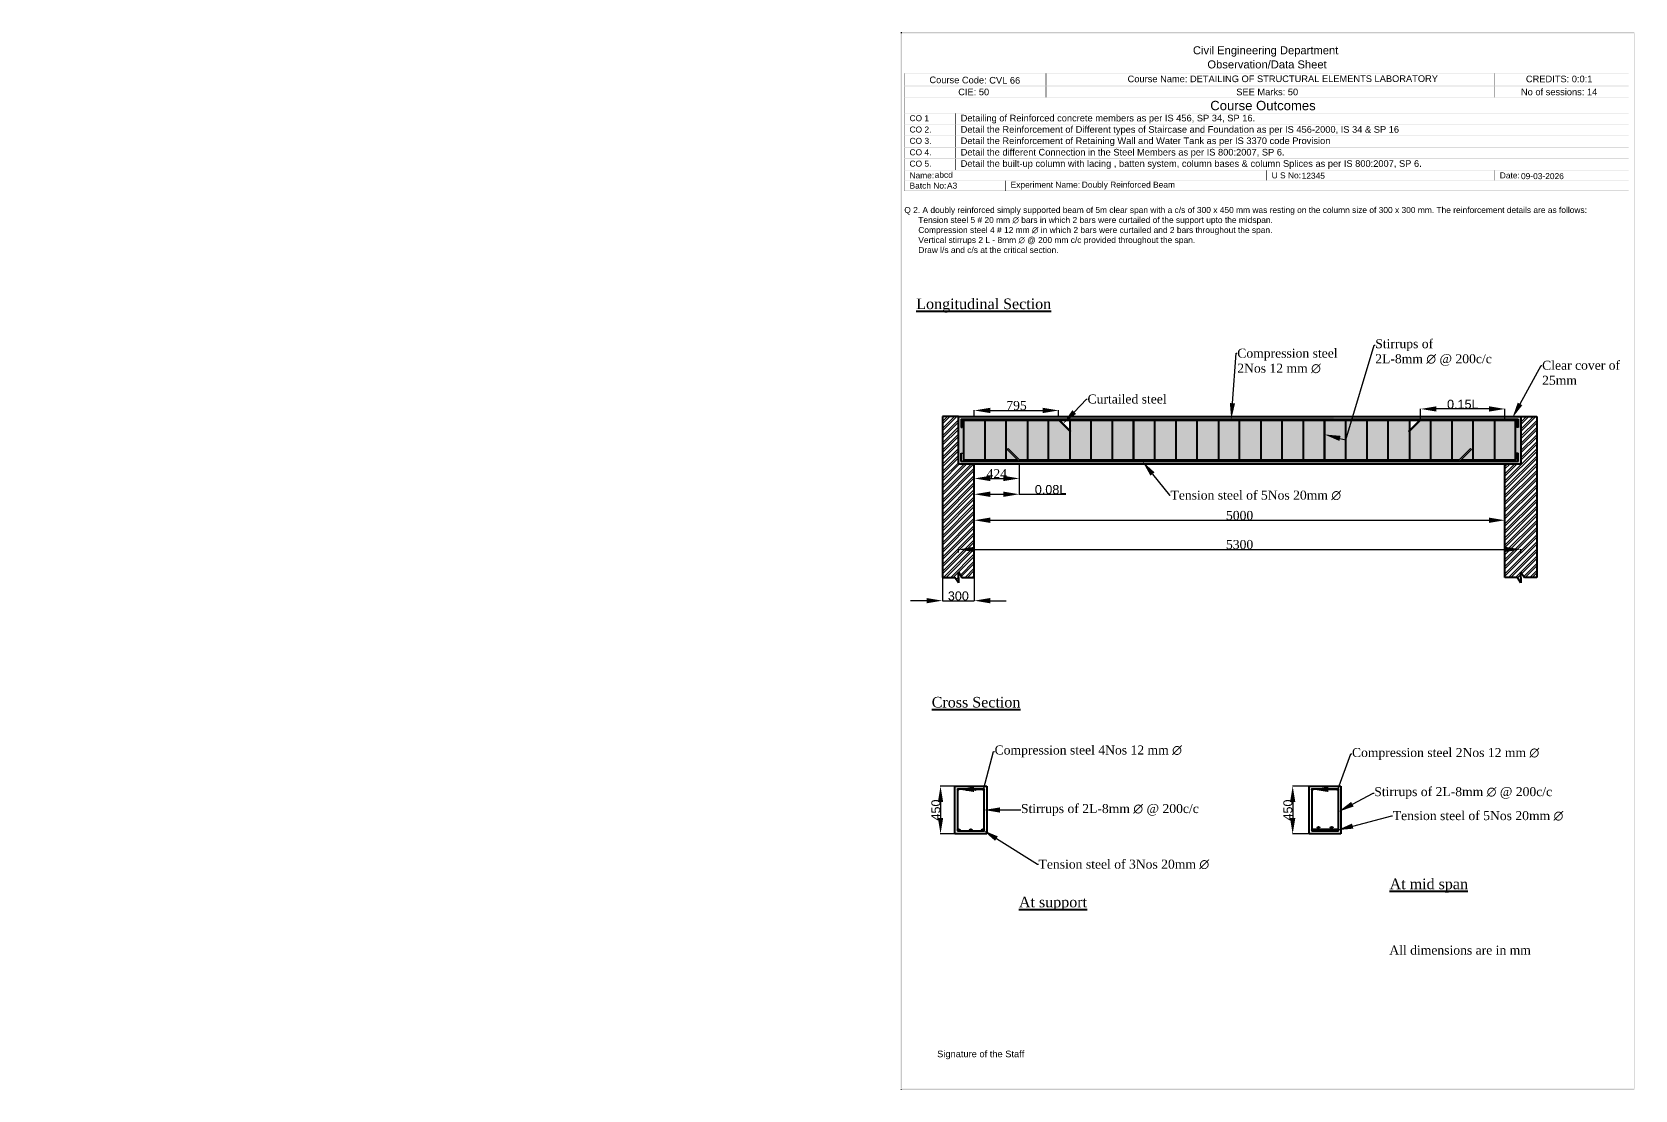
# Model space of a CAD drawing. Header units: millimetres. Extents: x 9639 to 24741, y 3295 to 13265.
import ezdxf
from ezdxf import colors
from ezdxf.entities.mleader import LeaderData, LeaderLine
from ezdxf.math import Vec2, Vec3

# ---------------------------------------------------------------- set-up
doc = ezdxf.new("R2010")
doc.units = ezdxf.units.MM
doc.layers.add('PDF_Solid Fills', color=7, linetype='Continuous')
doc.layers.add('PDF_Text', color=7, linetype='Continuous')
doc.styles.add('Annotative', font='arial.ttf')
doc.styles.add('PDF F1', font='arial.ttf')
doc.styles.add('PDF F3', font='arial.ttf')
doc.styles.add('PDF F4', font='arial.ttf')
doc.styles.get("Standard").update_dxf_attribs({"font": 'arial.ttf'})
doc.dimstyles.new('ISO-25', dxfattribs={"dimtxt": 2.5, "dimasz": 2.5, "dimexe": 1.25, "dimexo": 0.625, "dimtad": 1, "dimtxsty": 'Standard', "dimcen": 2.5, "dimadec": 0, "dimazin": 0, "dimtfac": 1, "dimtmove": 0, "dimatfit": 3, "dimfxl": 1, "dimarcsym": 0})

# ---------------------------------------------------------------- blocks, each defined once
blk = doc.blocks.new('*D2')
at = {"color": 0, "lineweight": -2, "transparency": 16777216}
for p, q in [((18516, 9643), (18516, 9700)), ((18666, 9699), (19161, 9699)), ((19311, 9643), (19311, 9700))]:
    blk.add_line(p, q, dxfattribs=at)
at = {"color": 0, "transparency": 16777216}
for points in [[(18666, 9724), (18666, 9674), (18516, 9699)], [(19161, 9724), (19161, 9674), (19311, 9699)]]:
    blk.add_solid(points, dxfattribs=at)
at = {"layer": 'Defpoints', "color": 0, "transparency": 16777216}
for p in [(19311, 9699), (18516, 9642), (19311, 9642)]:
    blk.add_point(p, dxfattribs=at)
at = {"color": 0, "lineweight": 40, "transparency": 16777216, "insert": (18914, 9745), "char_height": 85, "attachment_point": 5}
blk.add_mtext('{\\fBookman Old Style|b0|i0|c0|p18;795}', dxfattribs=at)
blk = doc.blocks.new('*D3')
at = {"color": 0, "lineweight": -2, "transparency": 16777216}
for p, q in [((18516, 9192), (18516, 9057)), ((18940, 9192), (18940, 9057)), ((18666, 9058), (18790, 9058))]:
    blk.add_line(p, q, dxfattribs=at)
at = {"color": 0, "transparency": 16777216}
for points in [[(18666, 9083), (18666, 9033), (18516, 9058)], [(18790, 9083), (18790, 9033), (18940, 9058)]]:
    blk.add_solid(points, dxfattribs=at)
at = {"layer": 'Defpoints', "color": 0, "transparency": 16777216}
for p in [(18516, 9192), (18940, 9192), (18940, 9058)]:
    blk.add_point(p, dxfattribs=at)
at = {"color": 0, "lineweight": 40, "transparency": 16777216, "insert": (18728, 9103), "char_height": 85, "attachment_point": 5}
blk.add_mtext('{\\fBookman Old Style|b0|i0|c0|p18;424}', dxfattribs=at)
blk = doc.blocks.new('*D4')
at = {"color": 0, "lineweight": -2, "transparency": 16777216}
for p, q in [((18516, 8659), (18516, 8665)), ((18666, 8664), (23366, 8664)), ((23516, 8659), (23516, 8665))]:
    blk.add_line(p, q, dxfattribs=at)
at = {"color": 0, "transparency": 16777216}
for points in [[(18666, 8689), (18666, 8639), (18516, 8664)], [(23366, 8689), (23366, 8639), (23516, 8664)]]:
    blk.add_solid(points, dxfattribs=at)
at = {"layer": 'Defpoints', "color": 0, "transparency": 16777216}
for p in [(18516, 8658), (23516, 8664), (23516, 8658)]:
    blk.add_point(p, dxfattribs=at)
at = {"color": 0, "lineweight": 40, "transparency": 16777216, "insert": (21016, 8709), "char_height": 85, "attachment_point": 5}
blk.add_mtext('{\\fBookman Old Style|b0|i0|c0|p18;5000}', dxfattribs=at)
blk = doc.blocks.new('*D1')
at = {"color": 0, "lineweight": -2, "transparency": 16777216}
for p, q in [((18366, 8359), (18366, 8391)), ((18516, 8389), (23516, 8389)), ((23666, 8359), (23666, 8391))]:
    blk.add_line(p, q, dxfattribs=at)
at = {"color": 0, "transparency": 16777216}
for points in [[(18516, 8414), (18516, 8364), (18366, 8389)], [(23516, 8414), (23516, 8364), (23666, 8389)]]:
    blk.add_solid(points, dxfattribs=at)
at = {"layer": 'Defpoints', "color": 0, "transparency": 16777216}
for p in [(18366, 8358), (23666, 8389), (23666, 8358)]:
    blk.add_point(p, dxfattribs=at)
at = {"color": 0, "lineweight": 40, "transparency": 16777216, "insert": (21016, 8435), "char_height": 85, "attachment_point": 5}
blk.add_mtext('{\\fBookman Old Style|b0|i0|c0|p18;5300}', dxfattribs=at)
blk = doc.blocks.new('*D5')
at = {"color": 0, "lineweight": -2, "transparency": 16777216}
for p, q in [((18333, 6158), (18196, 6158)), ((18198, 6008), (18198, 5858)), ((18333, 5708), (18196, 5708))]:
    blk.add_line(p, q, dxfattribs=at)
at = {"color": 0, "transparency": 16777216}
for points in [[(18173, 6008), (18223, 6008), (18198, 6158)], [(18173, 5858), (18223, 5858), (18198, 5708)]]:
    blk.add_solid(points, dxfattribs=at)
at = {"layer": 'Defpoints', "color": 0, "transparency": 16777216}
for p in [(18334, 6158), (18198, 5708), (18334, 5708)]:
    blk.add_point(p, dxfattribs=at)
at = {"color": 0, "lineweight": 40, "transparency": 16777216, "insert": (18154, 5933), "char_height": 85, "attachment_point": 5, "rotation": 90}
blk.add_mtext('450', dxfattribs=at)
blk = doc.blocks.new('*D6')
at = {"color": 0, "lineweight": -2, "transparency": 16777216}
for p, q in [((21671, 6158), (21514, 6158)), ((21516, 6008), (21516, 5858)), ((21671, 5708), (21514, 5708))]:
    blk.add_line(p, q, dxfattribs=at)
at = {"color": 0, "transparency": 16777216}
for points in [[(21491, 6008), (21541, 6008), (21516, 6158)], [(21491, 5858), (21541, 5858), (21516, 5708)]]:
    blk.add_solid(points, dxfattribs=at)
at = {"layer": 'Defpoints', "color": 0, "transparency": 16777216}
for p in [(21671, 6158), (21516, 5708), (21671, 5708)]:
    blk.add_point(p, dxfattribs=at)
at = {"color": 0, "lineweight": 40, "transparency": 16777216, "insert": (21471, 5933), "char_height": 85, "attachment_point": 5, "rotation": 90}
blk.add_mtext('450', dxfattribs=at)
blk = doc.blocks.new('*D7')
at = {"color": 0, "lineweight": -2, "transparency": 16777216}
for p, q in [((18216, 8124), (18216, 7905)), ((18516, 8124), (18516, 7905)), ((18066, 7906), (17916, 7906)), ((18216, 7906), (18516, 7906)), ((18666, 7906), (18816, 7906))]:
    blk.add_line(p, q, dxfattribs=at)
at = {"color": 0, "transparency": 16777216}
for points in [[(18066, 7931), (18066, 7881), (18216, 7906)], [(18666, 7931), (18666, 7881), (18516, 7906)]]:
    blk.add_solid(points, dxfattribs=at)
at = {"layer": 'Defpoints', "color": 0, "transparency": 16777216}
for p in [(18216, 8125), (18516, 8125), (18516, 7906)]:
    blk.add_point(p, dxfattribs=at)
at = {"color": 0, "lineweight": 40, "transparency": 16777216, "insert": (18366, 7950), "char_height": 85, "attachment_point": 5}
blk.add_mtext('300', dxfattribs=at)
blk = doc.blocks.new('*D8')
at = {"color": 0, "lineweight": -2, "transparency": 16777216}
for p, q in [((22721, 9606), (22721, 9714)), ((23366, 9713), (22871, 9713)), ((23516, 9606), (23516, 9714))]:
    blk.add_line(p, q, dxfattribs=at)
at = {"color": 0, "transparency": 16777216}
for points in [[(22871, 9738), (22871, 9688), (22721, 9713)], [(23366, 9738), (23366, 9688), (23516, 9713)]]:
    blk.add_solid(points, dxfattribs=at)
at = {"layer": 'Defpoints', "color": 0, "transparency": 16777216}
for p in [(22721, 9713), (22721, 9605), (23516, 9605)]:
    blk.add_point(p, dxfattribs=at)
at = {"color": 0, "lineweight": 40, "transparency": 16777216, "insert": (23119, 9757), "char_height": 85, "attachment_point": 5}
blk.add_mtext('0.15L', dxfattribs=at)
blk = doc.blocks.new('*D9')
at = {"color": 0, "lineweight": -2, "transparency": 16777216}
for p, q in [((18516, 9192), (18516, 8908)), ((18940, 9192), (18940, 8908)), ((18666, 8909), (18790, 8909)), ((18940, 8909), (19379, 8909))]:
    blk.add_line(p, q, dxfattribs=at)
at = {"color": 0, "transparency": 16777216}
for points in [[(18666, 8934), (18666, 8884), (18516, 8909)], [(18790, 8934), (18790, 8884), (18940, 8909)]]:
    blk.add_solid(points, dxfattribs=at)
at = {"layer": 'Defpoints', "color": 0, "transparency": 16777216}
for p in [(18516, 9192), (18940, 9192), (18940, 8909)]:
    blk.add_point(p, dxfattribs=at)
at = {"color": 0, "lineweight": 40, "transparency": 16777216, "insert": (19235, 8953), "char_height": 85, "attachment_point": 5}
blk.add_mtext('0.08L', dxfattribs=at)

msp = doc.modelspace()

# ---------------------------------------------------------------- hatches: boundary and pattern name
at = {"true_color": 0x000000}
h = msp.add_hatch(dxfattribs=at)
h.set_pattern_fill('ANSI32', color=18, scale=5)
h.paths.add_polyline_path([(18516.214, 9192.16), (18366.214, 9192.16), (18366.214, 9642.16), (18216.214, 9642.16), (18216.214, 8124.724), (18333.077, 8124.724), (18366.214, 8074.724), (18366.214, 8124.724), (18366.214, 8174.724), (18400.036, 8124.724), (18516.214, 8124.724)])
h.paths.add_polyline_path([(23816.214, 9642.16), (23666.214, 9642.16), (23666.214, 9192.16), (23516.214, 9192.16), (23516.214, 8124.724), (23633.077, 8124.724), (23666.214, 8074.724), (23666.214, 8124.724), (23666.214, 8174.724), (23700.036, 8124.724), (23816.214, 8124.724)])
h = msp.add_hatch(dxfattribs=at)
h.set_pattern_fill('AR-CONC', color=18)
h.paths.add_polyline_path([(18616.214, 9605.16), (18416.214, 9605.16), (18416.214, 9237.16), (18616.214, 9237.16)], flags=17)
h.paths.add_polyline_path([(18816.214, 9605.16), (18616.214, 9605.16), (18616.214, 9237.16), (18816.214, 9237.16)], flags=17)
h.paths.add_polyline_path([(19016.214, 9605.16), (18816.214, 9605.16), (18816.214, 9237.16), (18919.231, 9237.16), (18826.093, 9330.297), (18836.092, 9340.299), (18939.231, 9237.16), (19016.214, 9237.16)], flags=17)
h.paths.add_polyline_path([(19216.214, 9605.16), (19016.214, 9605.16), (19016.214, 9237.16), (19216.214, 9237.16)], flags=17)
h.paths.add_polyline_path([(19416.214, 9500.555), (19311.608, 9605.16), (19216.214, 9605.16), (19216.214, 9237.16), (19416.214, 9237.16)], flags=17)
h.paths.add_polyline_path([(19616.214, 9605.16), (19416.214, 9605.16), (19416.214, 9512.555), (19424.745, 9504.023), (19418.745, 9498.023), (19416.214, 9500.555), (19416.214, 9237.16), (19616.214, 9237.16)], flags=17)
h.paths.add_polyline_path([(19816.214, 9605.16), (19616.214, 9605.16), (19616.214, 9237.16), (19816.214, 9237.16)], flags=17)
h.paths.add_polyline_path([(18416.214, 9605.16), (18403.214, 9605.16), (18403.214, 9537.16), (18391.214, 9537.16), (18391.214, 9617.16), (21896.636, 9617.16), (21910.527, 9642.16), (18366.214, 9642.16), (18366.214, 9192.16), (23185.168, 9192.16), (23185.168, 9198.658), (23515.659, 9198.658), (23515.659, 9192.16), (23666.214, 9192.16), (23666.214, 9642.16), (22082.47, 9642.16), (22074.975, 9617.16), (23641.214, 9617.16), (23641.214, 9537.16), (23629.214, 9537.16), (23629.214, 9605.16), (23616.214, 9605.16), (23616.214, 9237.16), (23621.214, 9237.16), (23621.214, 9297.16), (23641.214, 9297.16), (23641.214, 9217.16), (18391.214, 9217.16), (18391.214, 9237.16), (18391.214, 9297.16), (18411.214, 9297.16), (18411.214, 9237.16), (18416.214, 9237.16)])
h.paths.add_polyline_path([(20016.214, 9605.16), (19816.214, 9605.16), (19816.214, 9237.16), (20016.214, 9237.16)], flags=17)
h.paths.add_polyline_path([(20216.214, 9605.16), (20016.214, 9605.16), (20016.214, 9237.16), (20216.214, 9237.16)], flags=17)
h.paths.add_polyline_path([(20416.214, 9605.16), (20216.214, 9605.16), (20216.214, 9237.16), (20416.214, 9237.16)], flags=17)
h.paths.add_polyline_path([(20616.214, 9605.16), (20416.214, 9605.16), (20416.214, 9237.16), (20616.214, 9237.16)], flags=17)
h.paths.add_polyline_path([(20816.214, 9605.16), (20616.214, 9605.16), (20616.214, 9237.16), (20816.214, 9237.16)], flags=17)
h.paths.add_polyline_path([(21016.214, 9605.16), (20816.214, 9605.16), (20816.214, 9237.16), (21016.214, 9237.16)], flags=17)
h.paths.add_polyline_path([(21216.214, 9605.16), (21016.214, 9605.16), (21016.214, 9237.16), (21216.214, 9237.16)], flags=17)
h.paths.add_polyline_path([(21416.214, 9605.16), (21216.214, 9605.16), (21216.214, 9237.16), (21416.214, 9237.16)], flags=17)
h.paths.add_polyline_path([(21616.214, 9605.16), (21416.214, 9605.16), (21416.214, 9237.16), (21616.214, 9237.16)], flags=17)
h.paths.add_polyline_path([(21816.214, 9605.16), (21616.214, 9605.16), (21616.214, 9237.16), (21816.214, 9237.16)], flags=17)
h.paths.add_polyline_path([(22016.214, 9605.16), (21816.214, 9605.16), (21816.214, 9237.16), (22016.214, 9237.16)], flags=17)
h.paths.add_polyline_path([(22216.214, 9605.16), (22016.214, 9605.16), (22016.214, 9237.16), (22216.214, 9237.16)], flags=17)
h.paths.add_polyline_path([(22416.214, 9605.16), (22216.214, 9605.16), (22216.214, 9237.16), (22416.214, 9237.16)], flags=17)
h.paths.add_polyline_path([(22616.214, 9500.119), (22614.115, 9498.021), (22608.118, 9504.023), (22616.214, 9512.119), (22616.214, 9605.16), (22416.214, 9605.16), (22416.214, 9237.16), (22616.214, 9237.16)], flags=17)
h.paths.add_polyline_path([(22816.214, 9605.16), (22721.255, 9605.16), (22616.214, 9500.119), (22616.214, 9237.16), (22816.214, 9237.16)], flags=17)
h.paths.add_polyline_path([(23016.214, 9605.16), (22816.214, 9605.16), (22816.214, 9237.16), (23016.214, 9237.16)], flags=17)
h.paths.add_polyline_path([(23216.214, 9605.16), (23016.214, 9605.16), (23016.214, 9237.16), (23089.034, 9237.16), (23192.171, 9340.298), (23202.171, 9330.298), (23109.034, 9237.16), (23216.214, 9237.16)], flags=17)
h.paths.add_polyline_path([(23416.214, 9605.16), (23216.214, 9605.16), (23216.214, 9237.16), (23416.214, 9237.16)], flags=17)
h.paths.add_polyline_path([(23616.214, 9605.16), (23416.214, 9605.16), (23416.214, 9237.16), (23616.214, 9237.16)], flags=17)
h = msp.add_hatch(color=18, dxfattribs=at)
h.dxf.hatch_style = 1
h.paths.add_polyline_path([(19311.608, 9617.16), (18391.214, 9617.16), (18391.214, 9605.16), (18391.214, 9537.16), (18403.214, 9537.16), (18403.214, 9605.16), (19311.608, 9605.16), (19418.745, 9498.023), (19424.745, 9504.023)])
h.paths.add_polyline_path([(18919.231, 9237.16), (18411.214, 9237.16), (18411.214, 9297.16), (18391.214, 9297.16), (18391.214, 9217.16), (18939.231, 9217.16)])
h.paths.add_polyline_path([(23202.171, 9330.298), (23192.171, 9340.298), (23089.034, 9237.16), (18939.231, 9237.16), (18836.092, 9340.299), (18826.093, 9330.297), (18939.231, 9217.16), (23089.034, 9217.16)])
h.paths.add_polyline_path([(21896.425, 9617.16), (19311.608, 9617.16), (19323.608, 9605.16), (21889.753, 9605.16)])
h.paths.add_polyline_path([(23641.214, 9297.16), (23621.214, 9297.16), (23621.214, 9237.16), (23109.034, 9237.16), (23089.034, 9217.16), (23641.214, 9217.16)])
h.paths.add_polyline_path([(23641.214, 9617.16), (22721.255, 9617.16), (22616.214, 9512.119), (22616.214, 9500.119), (22721.255, 9605.16), (23629.214, 9605.16), (23629.214, 9537.16), (23641.214, 9537.16)])
h.paths.add_polyline_path([(22075.906, 9617.16), (21896.425, 9617.16), (21889.753, 9605.16), (22072.325, 9605.16)])
h.paths.add_polyline_path([(22721.255, 9617.16), (22075.906, 9617.16), (22072.325, 9605.16), (22709.255, 9605.16)])
at = {"lineweight": 40}
h = msp.add_hatch(dxfattribs=at)
h.set_pattern_fill('AR-CONC', color=256)
h.set_pattern_definition([(50, (-2477.97, 4384.85), (182.1847, -15.9391), [19.05, -209.55]), (355, (-2477.97, 4384.85), (-35.2434, 191.0568), [15.24, -167.6406]), (100.4514, (-2462.79, 4383.52), (146.9412, 175.1178), [16.19, -178.0902]), (46.1842, (-2477.97, 4435.65), (271.079, -42.0423), [28.575, -314.325]), (96.6356, (-2455.38, 4432.14), (237.404, 247.426), [24.285, -267.1356]), (351.1842, (-2477.97, 4435.65), (237.404, 247.426), [22.86, -251.4597]), (21, (-2452.57, 4422.95), (151.6144, -102.2652), [19.05, -209.55]), (326, (-2452.57, 4422.95), (61.802, 184.188), [15.24, -167.64]), (71.4514, (-2439.94, 4414.42), (213.4164, 81.9228), [16.19, -178.09]), (37.5, (-2477.97, 4384.846), (3.0886, 84.55504), [0, -165.608, 0, -170.18, 0, -168.275]), (7.5, (-2477.97, 4384.85), (66.81966, 100.18057), [0, -97.028, 0, -161.798, 0, -64.135]), (327.5, (-2534.61, 4384.846), (135.5906, -5.72874), [0, -63.5, 0, -198.12, 0, -262.89]), (317.5, (-2560.01, 4384.85), (148.1292, 25.4265), [0, -82.55, 0, -131.572, 0, -186.69])])
h.paths.add_polyline_path([(9838.556, 8243.135), (9638.556, 8243.135), (9638.556, 7843.135), (9838.556, 7843.135)], flags=0)
h.paths.add_polyline_path([(14238.556, 8243.135), (14038.556, 8243.135), (14038.556, 7843.135), (14238.556, 7843.135)], flags=0)
h.paths.add_polyline_path([(14438.556, 8243.135), (14238.556, 8243.135), (14238.556, 7843.135), (14438.556, 7843.135)], flags=0)
at = {"true_color": 0x000000}
h = msp.add_hatch(color=18, dxfattribs=at)
h.dxf.hatch_style = 1
h.paths.add_polyline_path([(18370.605, 6127.301, 1), (18358.605, 6127.301, 1)])
h.paths.add_polyline_path([(18447.928, 6127.301, 1), (18435.928, 6127.301, 1)])
h.paths.add_polyline_path([(18531.262, 6127.301, 1), (18519.262, 6127.301, 1)])
h.paths.add_polyline_path([(18608.506, 6127.301, 1), (18596.506, 6127.301, 1)])
h.paths.add_polyline_path([(18378.843, 5743.228, 1), (18358.843, 5743.228, 0.37890484), (18367.626, 5733.302), (18370.061, 5733.302, 0.37890484)])
h.paths.add_polyline_path([(18493.595, 5743.228, 0.414213562), (18483.595, 5753.228), (18483.595, 5733.302), (18484.812, 5733.302, 0.37890484)])
h.paths.add_polyline_path([(18588.023, 5743.228, 0.37890484), (18596.805, 5733.302), (18599.24, 5733.302, 0.37890484), (18608.023, 5743.228, 1)])
h = msp.add_hatch(color=18, dxfattribs=at)
h.dxf.hatch_style = 1
h.paths.add_polyline_path([(18493.595, 5743.228, 1), (18473.595, 5743.228, 0.37890484), (18482.378, 5733.302), (18484.812, 5733.302, 0.37890484)])
h.paths.add_polyline_path([(21708.303, 6127.301, 1), (21696.303, 6127.301, 1)])
h.paths.add_polyline_path([(21946.274, 6127.301, 1), (21934.274, 6127.301, 1)])
h.paths.add_polyline_path([(21768.79, 5763.211, 1), (21748.79, 5763.211, 1)])
h.paths.add_polyline_path([(21831.29, 5743.267, 0.372800288), (21822.72, 5753.164), (21819.861, 5753.164, 0.372800288), (21811.29, 5743.267, 0.389720516), (21820.448, 5733.302), (21822.133, 5733.302, 0.389720516)])
h.paths.add_polyline_path([(21873.79, 5763.091, 0.379309968), (21882.587, 5753.164), (21884.994, 5753.164, 0.379309968), (21893.79, 5763.091, 1)])
h.paths.add_polyline_path([(21946.29, 5742.833), (21946.29, 5743.701, 0.360489837), (21937.729, 5753.164), (21934.87, 5753.164, 0.372800288), (21926.3, 5743.267, 0.389720516), (21935.457, 5733.302), (21937.142, 5733.302, 0.377272893)])
h.paths.add_polyline_path([(21716.368, 5743.267, 0.372800288), (21707.797, 5753.164), (21704.938, 5753.164, 0.372800288), (21696.368, 5743.267, 0.389720516), (21705.525, 5733.302), (21707.21, 5733.302, 0.389720516)])

# ---------------------------------------------------------------- linework, layer by layer
at = {"lineweight": 40}
for p, q in [((18366.214, 9642.16), (18216.214, 9642.16)), ((18216.214, 9642.16), (18216.214, 8124.724)), ((18216.214, 9617.16), (18216.214, 9217.16)), ((18366.214, 9642.16), (23666.214, 9642.16)), ((18366.214, 9192.16), (18366.214, 9642.16)), ((18391.214, 9617.16), (23641.214, 9617.16)), ((18391.214, 9617.16), (18391.214, 9537.16)), ((18416.214, 9237.16), (18416.214, 9605.16)), ((18616.214, 9605.16), (18616.214, 9237.16)), ((18816.214, 9237.16), (18816.214, 9605.16)), ((19016.214, 9605.16), (19016.214, 9237.16)), ((19216.214, 9237.16), (19216.214, 9605.16)), ((19416.214, 9605.16), (19416.214, 9512.555)), ((19616.214, 9237.16), (19616.214, 9605.16)), ((19816.214, 9605.16), (19816.214, 9237.16)), ((20016.214, 9237.16), (20016.214, 9605.16)), ((20016.214, 9605.16), (20016.214, 9237.16)), ((20216.214, 9237.16), (20216.214, 9605.16)), ((20416.214, 9605.16), (20416.214, 9237.16)), ((20616.214, 9237.16), (20616.214, 9605.16)), ((20816.214, 9605.16), (20816.214, 9237.16)), ((21016.214, 9237.16), (21016.214, 9605.16)), ((21216.214, 9605.16), (21216.214, 9237.16)), ((21416.214, 9237.16), (21416.214, 9605.16)), ((21616.214, 9605.16), (21616.214, 9237.16)), ((21816.214, 9237.16), (21816.214, 9605.16)), ((21816.214, 9605.16), (21816.214, 9237.16)), ((22016.214, 9237.16), (22016.214, 9605.16)), ((22216.214, 9605.16), (22216.214, 9237.16)), ((22416.214, 9237.16), (22416.214, 9605.16)), ((22616.214, 9605.16), (22616.214, 9237.16)), ((22816.214, 9237.16), (22816.214, 9605.16)), ((23016.214, 9605.16), (23016.214, 9237.16)), ((23216.214, 9237.16), (23216.214, 9605.16)), ((23416.214, 9605.16), (23416.214, 9237.16)), ((23616.214, 9237.16), (23616.214, 9605.16)), ((23641.214, 9617.16), (23641.214, 9537.16)), ((23666.214, 9642.16), (23666.214, 9192.16)), ((23666.214, 9642.16), (23816.214, 9642.16)), ((23816.214, 9642.16), (23816.214, 8124.724)), ((19416.214, 9500.555), (19416.214, 9237.16)), ((18391.214, 9217.16), (18391.214, 9297.16)), ((23641.214, 9217.16), (18391.214, 9217.16)), ((23641.214, 9217.16), (23641.214, 9297.16)), ((23666.214, 9192.16), (18366.214, 9192.16)), ((18516.214, 8124.724), (18516.214, 9192.16)), ((23516.214, 8124.724), (23516.214, 9192.16)), ((18366.214, 8124.724), (18366.214, 8174.724)), ((18366.214, 8174.724), (18400.036, 8124.724)), ((23666.214, 8124.724), (23666.214, 8174.724)), ((23666.214, 8174.724), (23700.036, 8124.724)), ((18216.214, 8124.724), (18333.077, 8124.724)), ((18366.214, 8074.724), (18333.077, 8124.724)), ((18366.214, 8124.724), (18366.214, 8074.724)), ((18400.036, 8124.724), (18516.214, 8124.724)), ((23633.077, 8124.724), (23516.214, 8124.724)), ((23666.214, 8074.724), (23633.077, 8124.724)), ((23666.214, 8124.724), (23666.214, 8074.724)), ((23816.214, 8124.724), (23700.036, 8124.724)), ((18333.595, 6158.302), (18633.595, 6158.302)), ((18333.595, 5708.302), (18333.595, 6158.302)), ((18358.595, 6133.302), (18358.595, 5733.302)), ((18358.595, 6133.302), (18608.595, 6133.302)), ((18608.595, 5733.302), (18608.595, 6133.302)), ((18633.595, 6158.302), (18633.595, 5708.302)), ((21671.29, 6158.302), (21971.29, 6158.302)), ((21671.29, 5708.302), (21671.29, 6158.302)), ((21696.29, 6133.302), (21696.29, 5733.302)), ((21696.29, 6133.302), (21946.29, 6133.302)), ((21946.29, 5733.302), (21946.29, 6133.302)), ((21971.29, 6158.302), (21971.29, 5708.302)), ((21696.29, 5753.164), (21946.29, 5753.164)), ((21758.79, 5753.164), (21758.79, 5753.211)), ((21821.29, 5753.164), (21821.29, 5753.267)), ((21883.79, 5753.091), (21883.79, 5753.164)), ((18633.595, 5708.302), (18333.595, 5708.302)), ((18608.595, 5733.302), (18358.595, 5733.302)), ((21971.29, 5708.302), (21671.29, 5708.302)), ((21946.29, 5733.302), (21696.29, 5733.302))]:
    msp.add_line(p, q, dxfattribs=at)
for p, q in [((18391.214, 9617.16), (18391.214, 9605.16)), ((18391.214, 9537.16), (18403.214, 9537.16)), ((18403.214, 9537.16), (18403.214, 9605.16)), ((18403.214, 9605.16), (19311.608, 9605.16)), ((19311.608, 9617.16), (19424.745, 9504.023)), ((19311.608, 9605.16), (19418.745, 9498.023)), ((19323.608, 9605.16), (22709.255, 9605.16)), ((22721.255, 9617.16), (22608.118, 9504.023)), ((22721.255, 9605.16), (22614.115, 9498.021)), ((22721.255, 9605.16), (23629.214, 9605.16)), ((23629.214, 9537.16), (23629.214, 9605.16)), ((23641.214, 9537.16), (23629.214, 9537.16)), ((19418.745, 9498.023), (19424.745, 9504.023)), ((22614.115, 9498.021), (22608.118, 9504.023)), ((18391.214, 9297.16), (18411.214, 9297.16)), ((18391.214, 9217.16), (18391.214, 9237.16)), ((18411.214, 9297.16), (18411.214, 9237.16)), ((18411.214, 9237.16), (18919.231, 9237.16)), ((18836.092, 9340.299), (18826.093, 9330.297)), ((18939.231, 9217.16), (18826.093, 9330.297)), ((18939.231, 9237.16), (18836.092, 9340.299)), ((18939.231, 9237.16), (23089.034, 9237.16)), ((23089.034, 9237.16), (23192.171, 9340.298)), ((23089.034, 9217.16), (23202.171, 9330.297)), ((23109.034, 9237.16), (23621.214, 9237.16)), ((23192.171, 9340.298), (23202.171, 9330.298)), ((23641.214, 9297.16), (23621.214, 9297.16)), ((23621.214, 9297.16), (23621.214, 9237.16))]:
    msp.add_line(p, q)
for centre, radius in [((18364.605, 6127.301), 6), ((18441.928, 6127.301), 6), ((18525.262, 6127.301), 6), ((18602.506, 6127.301), 6), ((21702.303, 6127.301), 6), ((21940.274, 6127.301), 6), ((18368.843, 5743.228), 10), ((18483.595, 5743.228), 10), ((18598.023, 5743.228), 10), ((21706.368, 5743.267), 10), ((21758.79, 5763.211), 10), ((21821.29, 5743.267), 10), ((21883.79, 5763.091), 10), ((21936.3, 5743.267), 10)]:
    msp.add_circle(centre, radius, dxfattribs=at)
at = {"layer": 'PDF_Solid Fills', "lineweight": 25, "transparency": 33554559}
for points in [[(17821.335, 13265.051), (17825.524, 13265.051), (17821.335, 13252.485), (17825.524, 13252.485)], [(17821.335, 13265.051), (17833.901, 13265.051), (17821.335, 13260.862), (17833.901, 13260.862)], [(17821.335, 13252.485), (17825.524, 13252.485), (17821.335, 3307.754), (17825.524, 3307.754)], [(17829.712, 13256.674), (17833.901, 13256.674), (17829.712, 13252.485), (17833.901, 13252.485)], [(17829.712, 13252.485), (17833.901, 13252.485), (17829.712, 3307.754), (17833.901, 3307.754)], [(17833.901, 13265.051), (24736.678, 13265.051), (17833.901, 13252.485), (24736.678, 13252.485)], [(24736.678, 13252.485), (24740.867, 13252.485), (24736.678, 3307.754), (24740.867, 3307.754)], [(17856.938, 12879.702), (24681.179, 12879.702), (17856.938, 12875.513), (24681.179, 12875.513)], [(17856.938, 12875.513), (17861.127, 12875.513), (17856.938, 12758.233), (17861.127, 12758.233)], [(19189.953, 12875.513), (19194.142, 12875.513), (19189.953, 12758.233), (19194.142, 12758.233)], [(23418.323, 12875.513), (23422.512, 12875.513), (23418.323, 12758.233), (23422.512, 12758.233)], [(17856.938, 12758.233), (24681.179, 12758.233), (17856.938, 12754.044), (24681.179, 12754.044)], [(17856.938, 12754.044), (17861.127, 12754.044), (17856.938, 12649.33), (17861.127, 12649.33)], [(19189.953, 12754.044), (19194.142, 12754.044), (19189.953, 12649.33), (19194.142, 12649.33)], [(23418.323, 12754.044), (23422.512, 12754.044), (23418.323, 12649.33), (23422.512, 12649.33)], [(17856.938, 12649.33), (24681.179, 12649.33), (17856.938, 12645.141), (24681.179, 12645.141)], [(17856.938, 12645.141), (17861.127, 12645.141), (17856.938, 12501.682), (17861.127, 12501.682)], [(17856.938, 12501.682), (24681.179, 12501.682), (17856.938, 12497.494), (24681.179, 12497.494)], [(17856.938, 12497.494), (17861.127, 12497.494), (17856.938, 12394.874), (17861.127, 12394.874)], [(17856.938, 12394.874), (24681.179, 12394.874), (17856.938, 12390.685), (24681.179, 12390.685)], [(17856.938, 12390.685), (17861.127, 12390.685), (17856.938, 12288.065), (17861.127, 12288.065)], [(18338.625, 12497.494), (18342.813, 12497.494), (18338.625, 12394.874), (18342.813, 12394.874)], [(18338.625, 12390.685), (18342.813, 12390.685), (18338.625, 12288.065), (18342.813, 12288.065)], [(17856.938, 12288.065), (24681.179, 12288.065), (17856.938, 12283.876), (24681.179, 12283.876)], [(17856.938, 12283.876), (17861.127, 12283.876), (17856.938, 12180.209), (17861.127, 12180.209)], [(18338.625, 12283.876), (18342.813, 12283.876), (18338.625, 12180.209), (18342.813, 12180.209)], [(17856.938, 12180.209), (24681.179, 12180.209), (17856.938, 12176.02), (24681.179, 12176.02)], [(17856.938, 12176.02), (17861.127, 12176.02), (17856.938, 12073.4), (17861.127, 12073.4)], [(18338.625, 12176.02), (18342.813, 12176.02), (18338.625, 12073.4), (18342.813, 12073.4)], [(17856.938, 12073.4), (24681.179, 12073.4), (17856.938, 12069.212), (24681.179, 12069.212)], [(17856.938, 12069.212), (17861.127, 12069.212), (17856.938, 11965.544), (17861.127, 11965.544)], [(17856.938, 11965.544), (24681.179, 11965.544), (17856.938, 11961.356), (24681.179, 11961.356)], [(17856.938, 11961.356), (17861.127, 11961.356), (17856.938, 11868.16), (17861.127, 11868.16)], [(18338.625, 12069.212), (18342.813, 12069.212), (18338.625, 11965.544), (18342.813, 11965.544)], [(21268.535, 11961.356), (21272.724, 11961.356), (21268.535, 11868.16), (21272.724, 11868.16)], [(23418.323, 11961.356), (23422.512, 11961.356), (23418.323, 11868.16), (23422.512, 11868.16)], [(17856.938, 11868.16), (24681.179, 11868.16), (17856.938, 11863.971), (24681.179, 11863.971)], [(17856.938, 11863.971), (17861.127, 11863.971), (17856.938, 11767.634), (17861.127, 11767.634)], [(18809.84, 11863.971), (18814.028, 11863.971), (18809.84, 11767.634), (18814.028, 11767.634)], [(17856.938, 11771.823), (18809.84, 11771.823), (17856.938, 11767.634), (18809.84, 11767.634)], [(18814.028, 11771.823), (24681.179, 11771.823), (18814.028, 11767.634), (24681.179, 11767.634)], [(17821.908, 3305.054), (17825.313, 3305.054), (17821.908, 3294.839), (17825.313, 3294.839)], [(17821.908, 3298.244), (17832.123, 3298.244), (17821.908, 3294.839), (17832.123, 3294.839)], [(17828.718, 3305.054), (17832.123, 3305.054), (17828.718, 3301.649), (17832.123, 3301.649)], [(17833.901, 3307.754), (24736.678, 3307.754), (17833.901, 3295.188), (24736.678, 3295.188)]]:
    msp.add_solid(points, dxfattribs=at)
at = {"layer": 'PDF_Solid Fills', "color": 7, "lineweight": 25, "true_color": 0xffffff, "transparency": 33554559}
for points in [[(17825.524, 13260.862), (17829.712, 13260.862), (17825.524, 13252.485), (17829.712, 13252.485)], [(17825.524, 13260.862), (17833.901, 13260.862), (17825.524, 13256.674), (17833.901, 13256.674)], [(17825.524, 13252.485), (17829.712, 13252.485), (17825.524, 3307.754), (17829.712, 3307.754)], [(17825.313, 3305.054), (17828.718, 3305.054), (17825.313, 3298.244), (17828.718, 3298.244)], [(17825.313, 3301.649), (17832.123, 3301.649), (17825.313, 3298.244), (17832.123, 3298.244)]]:
    msp.add_solid(points, dxfattribs=at)

# ---------------------------------------------------------------- texts
at = {"char_height": 56.3847, "attachment_point": 1}
for s, width, insert in [('abcd', 849.73977, (18142.995, 11947.531)), ('A3', 172.72244, (18258.87, 11845.718))]:
    msp.add_mtext_dynamic_manual_height_columns(s, width=width, gutter_width=281.923, heights=[0], dxfattribs=dict(at, insert=insert))
at = {"lineweight": 40, "attachment_point": 1}
for s, width, insert, char_height in [('{\\fBookman Old Style|b0|i0|c0|p18;\\LLongitudinal Section}', 2837.45187, (17969.635, 10753.771), 100), ('{\\fBookman Old Style|b0|i0|c0|p18;\\LCross Section}', 2837.45187, (18115.366, 6999.209), 100), ('{\\fBookman Old Style|b0|i0|c0|p18;\\LAt mid span}', 1239.89656, (22429.297, 5286.967), 100), ('{\\fBookman Old Style|b0|i0|c0|p18;\\LAt support}', 1072.08336, (18936.762, 5115.963), 100), ('{\\fBookman Old Style|b0|i0|c0|p18;All dimensions are in mm}', 2294.63165, (22426.752, 4655.607), 85)]:
    msp.add_mtext_dynamic_manual_height_columns(s, width=width, gutter_width=500, heights=[0], dxfattribs=dict(at, insert=insert, char_height=char_height))
at = {"layer": 'PDF_Text', "attachment_point": 4}
for s, insert, char_height, style in [('Civil Engineering Department', (20576.373, 13082.012), 75.3991, 'PDF F1'), ('Observation/Data Sheet', (20712.501, 12959.496), 75.3991, 'PDF F1'), ('CREDITS: 0:0:1', (23713.618, 12822.693), 62.58114, 'PDF F1'), ('CIE: 50', (18364.803, 12700.176), 62.5811, 'PDF F1'), ('SEE Marks: 50', (20984.503, 12700.176), 62.58114, 'PDF F1'), ('No of sessions: 14', (23666.84, 12700.176), 62.58114, 'PDF F1'), ('Course Outcomes', (20739.727, 12571.68), 88.21707, 'PDF F1'), ('CO 1 ', (17906.154, 12452.796), 56.2208, 'PDF F3'), ('Detailing of Reinforced concrete members as per IS 456, SP 34, SP 16.', (18387.84, 12444.674), 62.58114, 'PDF F1'), ('CO 2. ', (17906.154, 12345.987), 56.5491, 'PDF F3'), ('CO 3. ', (17906.154, 12239.178), 56.5491, 'PDF F3'), ('Detail the Reinforcement of Different types of Staircase and Foundation as per IS 456-2000, IS 34 & SP 16', (18387.84, 12337.864), 62.581139, 'PDF F1'), ('Detail the Reinforcement of Retaining Wall and Water Tank as per IS 3370 code Provision', (18387.84, 12231.056), 62.58114, 'PDF F1'), ('CO 4. ', (17906.154, 12131.323), 56.5491, 'PDF F3'), ('Detail the different Connection in the Steel Members as per IS 800:2007, SP 6.', (18387.84, 12123.2), 62.58114, 'PDF F1'), ('CO 5. ', (17906.154, 12024.513), 56.5491, 'PDF F3'), ('Name:     ', (17906.154, 11913.843), 56.2208, 'PDF F4'), ('Detail the built-up column with lacing , batten system, column bases & column Splices as per IS 800:2007, SP 6.', (18387.84, 12016.391), 62.581139, 'PDF F1'), ('U S No:', (21317.952, 11913.843), 56.5491, 'PDF F4'), ('Date:', (23467.593, 11913.843), 56.5491, 'PDF F4'), ('09-03-2026', (23667.281, 11906.668), 56.5491, 'PDF F4'), ('Batch No:', (17906.154, 11817.505), 56.5491, 'PDF F4'), ('Experiment Name:', (18858.854, 11817.505), 56.54906, 'PDF F4'), ('Doubly Reinforced Beam', (19529.064, 11818.271), 56.54906, 'PDF F4'), ('Q 2. A doubly reinforced simply supported beam of 5m clear span with a c/s of 300 x 450 mm was resting on the column size of 300 x 300 mm. The reinforcement details are as follows:\\P      Tension steel 5 # 20 mm ∅ bars in which 2 bars were curtailed of the support upto the midspan.\\P      Compression steel 4 # 12 mm ∅ in which 2 bars were curtailed and 2 bars throughout the span.\\P      Vertical stirrups 2 L - 8mm ∅ @ 200 mm c/c provided throughout the span.\\P      Draw l/s and c/s at the critical section.', (17856.938, 11399.018), 56.549065, 'PDF F4'), ('                          Signature of the Staff', (17534.893, 3625.122), 62.58114, 'PDF F1')]:
    msp.add_mtext(s, dxfattribs=dict(at, insert=insert, char_height=char_height, style=style))
at = {"layer": 'PDF_Text', "char_height": 62.58114, "attachment_point": 4, "style": 'PDF F1'}
for s, insert, rotation in [('Course Code: CVL 66 ', (18093.593, 12814.316), 359.6250715), ('Course Name: DETAILING OF STRUCTURAL ELEMENTS LABORATORY ', (19960.652, 12822.693), 0.0639687)]:
    msp.add_mtext(s, dxfattribs=dict(at, insert=insert, rotation=rotation))
at = {"layer": 'PDF_Text', "insert": (21600.261, 11910.562), "char_height": 56.5491, "width": 468.74777, "attachment_point": 4, "style": 'PDF F4'}
msp.add_mtext('12345', dxfattribs=at)

# ---------------------------------------------------------------- dimensions: what is measured, and where the dimension line sits
at = {"lineweight": 40}
for base, p1, p2, text, picture, middle in [((19311.214, 9699.192), (18516.214, 9642.16), (19311.214, 9642.16), '{\\fBookman Old Style|b0|i0|c0|p18;<>}', '*D2', (18913.714, 9744.602)), ((22721.255, 9713.103), (23516.214, 9605.16), (22721.255, 9605.16), '0.15L', '*D8', (23118.734, 9757.126)), ((18940.214, 9058.024), (18516.214, 9192.16), (18940.214, 9192.16), '{\\fBookman Old Style|b0|i0|c0|p18;<>}', '*D3', (18728.214, 9103.373)), ((23516.214, 8663.764), (18516.214, 8658.442), (23516.214, 8658.442), '{\\fBookman Old Style|b0|i0|c0|p18;<>}', '*D4', (21016.214, 8709.113)), ((23666.214, 8389.379), (18366.214, 8358.232), (23666.214, 8358.232), '{\\fBookman Old Style|b0|i0|c0|p18;<>}', '*D1', (21016.214, 8434.728))]:
    dim = msp.add_linear_dim(base=base, p1=p1, p2=p2, text=text, dimstyle='ISO-25', override={"dimtxt": 85, "dimasz": 150}, dxfattribs=at)
    dim.commit()
    dim.dimension.update_dxf_attribs({"geometry": picture, "text_midpoint": middle})
dim = msp.add_linear_dim(base=(18940.214, 8909.392), p1=(18516.214, 9192.16), p2=(18940.214, 9192.16), text='0.08L', dimstyle='ISO-25', override={"dimtxt": 85, "dimasz": 150}, dxfattribs=at)
dim.commit()
dim.dimension.update_dxf_attribs({"geometry": '*D9', "text_midpoint": (19234.834, 8909.392), "dimtype": 160})
dim = msp.add_linear_dim(base=(18516.214, 7906.271), p1=(18216.214, 8124.724), p2=(18516.214, 8124.724), dimstyle='ISO-25', override={"dimtxt": 85, "dimasz": 150}, dxfattribs=at)
dim.commit()
dim.dimension.update_dxf_attribs({"geometry": '*D7', "text_midpoint": (18366.214, 7950.323)})
for base, p1, p2, picture, middle in [((18197.575, 5708.302), (18333.595, 6158.302), (18333.595, 5708.302), '*D5', (18153.552, 5933.302)), ((21515.505, 5708.302), (21671.29, 6158.302), (21671.29, 5708.302), '*D6', (21471.481, 5933.302))]:
    dim = msp.add_linear_dim(base=base, p1=p1, p2=p2, angle=90, dimstyle='ISO-25', override={"dimtxt": 85, "dimasz": 150}, dxfattribs=at)
    dim.commit()
    dim.dimension.update_dxf_attribs({"geometry": picture, "text_midpoint": middle})

# ---------------------------------------------------------------- leaders
ml = msp.add_multileader_mtext('Standard', dxfattribs=at)
ml.set_content('{\\fBookman Old Style|b0|i0|c0|p18;Compression steel\\P2Nos 12 mm ∅}', color=256, style='Annotative')
ml.set_leader_properties()
ml.build(insert=Vec2(0, 0))
ml.multileader.update_dxf_attribs({"arrow_head_size": 150})
ctx = ml.context
ctx.base_point, ctx.char_height, ctx.arrow_head_size, ctx.plane_origin = Vec3(20992.182, 10237.197), 85, 150, Vec3(20937.255, 9617.16)
notes = []
notes.append((ctx, [(0, (1, 1, 0), (20984.182, 10237.197), (1, 0), 8, [(0, [(20937.255, 9617.16)], 0, [])])]))
ctx.mtext.insert, ctx.mtext.flow_direction = Vec3(20994.182, 10281.19), 5
ml = msp.add_multileader_mtext('Standard', dxfattribs=at)
ml.set_content('{\\fBookman Old Style|b0|i0|c0|p18;Stirrups of \\P2L-8mm ∅ @ 200c/c}', color=256, style='Annotative')
ml.set_leader_properties()
ml.build(insert=Vec2(0, 0))
ml.multileader.update_dxf_attribs({"arrow_head_size": 150})
ctx = ml.context
ctx.base_point, ctx.char_height, ctx.arrow_head_size, ctx.plane_origin = Vec3(22291.938, 10314.171), 85, 150, Vec3(21816.214, 9472.887)
notes.append((ctx, [(0, (1, 1, 0), (22283.938, 10314.171), (1, 0), 8, [(1, [(21816.214, 9472.429), (22016.214, 9421.16)], 0, [])])]))
ctx.mtext.insert, ctx.mtext.width, ctx.mtext.flow_direction = Vec3(22293.938, 10370.258), 1289.78735, 5
ml = msp.add_multileader_mtext('Standard', dxfattribs=at)
ml.set_content('{\\fBookman Old Style|b0|i0|c0|p18;Clear cover of 25mm}', color=256, style='Annotative')
ml.set_leader_properties()
ml.build(insert=Vec2(0, 0))
ml.multileader.update_dxf_attribs({"arrow_head_size": 150})
ctx = ml.context
ctx.base_point, ctx.char_height, ctx.arrow_head_size, ctx.plane_origin = Vec3(23864.331, 10123.367), 85, 150, Vec3(23586.068, 9628.49)
notes.append((ctx, [(0, (1, 1, 0), (23856.331, 10123.367), (1, 0), 8, [(0, [(23586.068, 9628.49)], 0, [])])]))
ctx.mtext.insert, ctx.mtext.width, ctx.mtext.flow_direction = Vec3(23866.331, 10167.36), 751.54595, 5
ml = msp.add_multileader_mtext('Standard', dxfattribs=at)
ml.set_content('{\\fBookman Old Style|b0|i0|c0|p18;Curtailed steel}', color=256, style='Annotative')
ml.set_leader_properties()
ml.build(insert=Vec2(0, 0))
ml.multileader.update_dxf_attribs({"arrow_head_size": 150})
ctx = ml.context
ctx.base_point, ctx.char_height, ctx.arrow_head_size, ctx.plane_origin = Vec3(19581.318, 9805.926), 85, 150, Vec3(19353.87, 9574.898)
notes.append((ctx, [(0, (1, 1, 0), (19573.318, 9805.926), (1, 0), 8, [(0, [(19353.87, 9574.898)], 0, [])])]))
ctx.mtext.insert, ctx.mtext.flow_direction = Vec3(19583.318, 9849.157), 5
ml = msp.add_multileader_mtext('Standard', dxfattribs=at)
ml.set_content('{\\fBookman Old Style|b0|i0|c0|p18;\\C256;Tension steel of 5Nos 20mm ∅}', color=256, style='Annotative')
ml.set_leader_properties()
ml.build(insert=Vec2(0, 0))
ml.multileader.update_dxf_attribs({"arrow_head_size": 150})
ctx = ml.context
ctx.base_point, ctx.char_height, ctx.arrow_head_size, ctx.plane_origin = Vec3(20362.919, 8899.252), 85, 150, Vec3(20102.075, 9217.16)
notes.append((ctx, [(0, (1, 1, 0), (20354.919, 8899.252), (1, 0), 8, [(0, [(20102.075, 9217.16)], 0, [])])]))
ctx.mtext.insert, ctx.mtext.flow_direction = Vec3(20364.919, 8943.245), 5
ml = msp.add_multileader_mtext('Standard', dxfattribs=at)
ml.set_content('{\\fBookman Old Style|b0|i0|c0|p18;\\C256;Compression steel 4Nos 12 mm ∅}', color=256, style='Annotative')
ml.set_leader_properties()
ml.build(insert=Vec2(0, 0))
ml.multileader.update_dxf_attribs({"arrow_head_size": 150})
ctx = ml.context
ctx.base_point, ctx.char_height, ctx.arrow_head_size, ctx.plane_origin = Vec3(18705.833, 6485.21), 85, 150, Vec3(18364.605, 6127.301)
notes.append((ctx, [(0, (1, 1, 0), (18697.833, 6485.21), (1, 0), 8, [(3, [(18364.605, 6127.301), (18441.928, 6127.301), (18525.262, 6127.301), (18602.506, 6127.301)], 0, [])])]))
ctx.mtext.insert, ctx.mtext.flow_direction = Vec3(18707.833, 6541.298), 5
ml = msp.add_multileader_mtext('Standard', dxfattribs=at)
ml.set_content('{\\fBookman Old Style|b0|i0|c0|p18;\\C256;Compression steel 2Nos 12 mm ∅}', color=256, style='Annotative')
ml.set_leader_properties()
ml.build(insert=Vec2(0, 0))
ml.multileader.update_dxf_attribs({"arrow_head_size": 150})
ctx = ml.context
ctx.base_point, ctx.char_height, ctx.arrow_head_size, ctx.plane_origin = Vec3(22072.837, 6461.398), 85, 150, Vec3(21702.303, 6127.301)
notes.append((ctx, [(0, (1, 1, 0), (22064.837, 6461.398), (1, 0), 8, [(1, [(21702.303, 6127.301), (21940.274, 6127.301)], 0, [])])]))
ctx.mtext.insert, ctx.mtext.flow_direction = Vec3(22074.837, 6517.486), 5
ml = msp.add_multileader_mtext('Standard', dxfattribs=at)
ml.set_content('{\\fBookman Old Style|b0|i0|c0|p18;Stirrups of 2L-8mm ∅ @ 200c/c}', color=256, style='Annotative')
ml.set_leader_properties()
ml.build(insert=Vec2(0, 0))
ml.multileader.update_dxf_attribs({"arrow_head_size": 150})
ctx = ml.context
ctx.base_point, ctx.char_height, ctx.arrow_head_size, ctx.plane_origin = Vec3(22282.665, 6092.804), 85, 150, Vec3(21946.29, 5916.987)
notes.append((ctx, [(0, (1, 1, 0), (22274.665, 6092.804), (1, 0), 8, [(0, [(21946.29, 5916.987)], 0, [])])]))
ctx.mtext.insert, ctx.mtext.flow_direction = Vec3(22284.665, 6148.892), 5
ml = msp.add_multileader_mtext('Standard', dxfattribs=at)
ml.set_content('{\\fBookman Old Style|b0|i0|c0|p18;Stirrups of 2L-8mm ∅ @ 200c/c}', color=256, style='Annotative')
ml.set_leader_properties()
ml.build(insert=Vec2(0, 0))
ml.multileader.update_dxf_attribs({"arrow_head_size": 150})
ctx = ml.context
ctx.base_point, ctx.char_height, ctx.arrow_head_size, ctx.plane_origin = Vec3(18953.72, 5933.302), 85, 150, Vec3(18608.595, 5933.302)
notes.append((ctx, [(0, (1, 1, 0), (18945.72, 5933.302), (1, 0), 8, [(0, [(18608.595, 5933.302)], 0, [])])]))
ctx.mtext.insert, ctx.mtext.flow_direction = Vec3(18955.72, 5989.39), 5
ml = msp.add_multileader_mtext('Standard', dxfattribs=at)
ml.set_content('{\\fBookman Old Style|b0|i0|c0|p18;Tension steel of 5Nos 20mm ∅}', color=256, style='Annotative')
ml.set_leader_properties()
ml.build(insert=Vec2(0, 0))
ml.multileader.update_dxf_attribs({"arrow_head_size": 150})
ctx = ml.context
ctx.base_point, ctx.char_height, ctx.arrow_head_size, ctx.plane_origin = Vec3(22456.926, 5878.829), 85, 150, Vec3(21936.3, 5743.267)
notes.append((ctx, [(0, (1, 1, 0), (22448.926, 5878.829), (1, 0), 8, [(0, [(21936.3, 5743.267)], 0, [])])]))
ctx.mtext.insert, ctx.mtext.flow_direction = Vec3(22458.926, 5922.822), 5
ml = msp.add_multileader_mtext('Standard', dxfattribs=at)
ml.set_content('{\\fBookman Old Style|b0|i0|c0|p18;\\C256;Tension steel of 3Nos 20mm ∅}', color=256, style='Annotative')
ml.set_leader_properties()
ml.build(insert=Vec2(0, 0))
ml.multileader.update_dxf_attribs({"arrow_head_size": 150})
ctx = ml.context
ctx.base_point, ctx.char_height, ctx.arrow_head_size, ctx.plane_origin = Vec3(19119.808, 5421.403), 85, 150, Vec3(18598.023, 5743.228)
notes.append((ctx, [(0, (1, 1, 0), (19111.808, 5421.403), (1, 0), 8, [(0, [(18598.023, 5743.228)], 0, [])])]))
ctx.mtext.insert, ctx.mtext.flow_direction = Vec3(19121.808, 5465.396), 5
for ctx, leaders in notes:
    for number, flags, end, landing, length, lines in leaders:
        leader = LeaderData()
        leader.index, (leader.has_last_leader_line, leader.has_dogleg_vector, leader.attachment_direction) = number, flags
        leader.last_leader_point, leader.dogleg_vector, leader.dogleg_length = Vec3(end), Vec3(landing), length
        for number, points, colour, breaks in lines:
            line = LeaderLine()
            line.index, line.vertices, line.color, line.breaks = number, Vec3.list(points), colors.encode_raw_color(colour), breaks
            leader.lines.append(line)
        ctx.leaders.append(leader)

doc.saveas('drawing.dxf')
